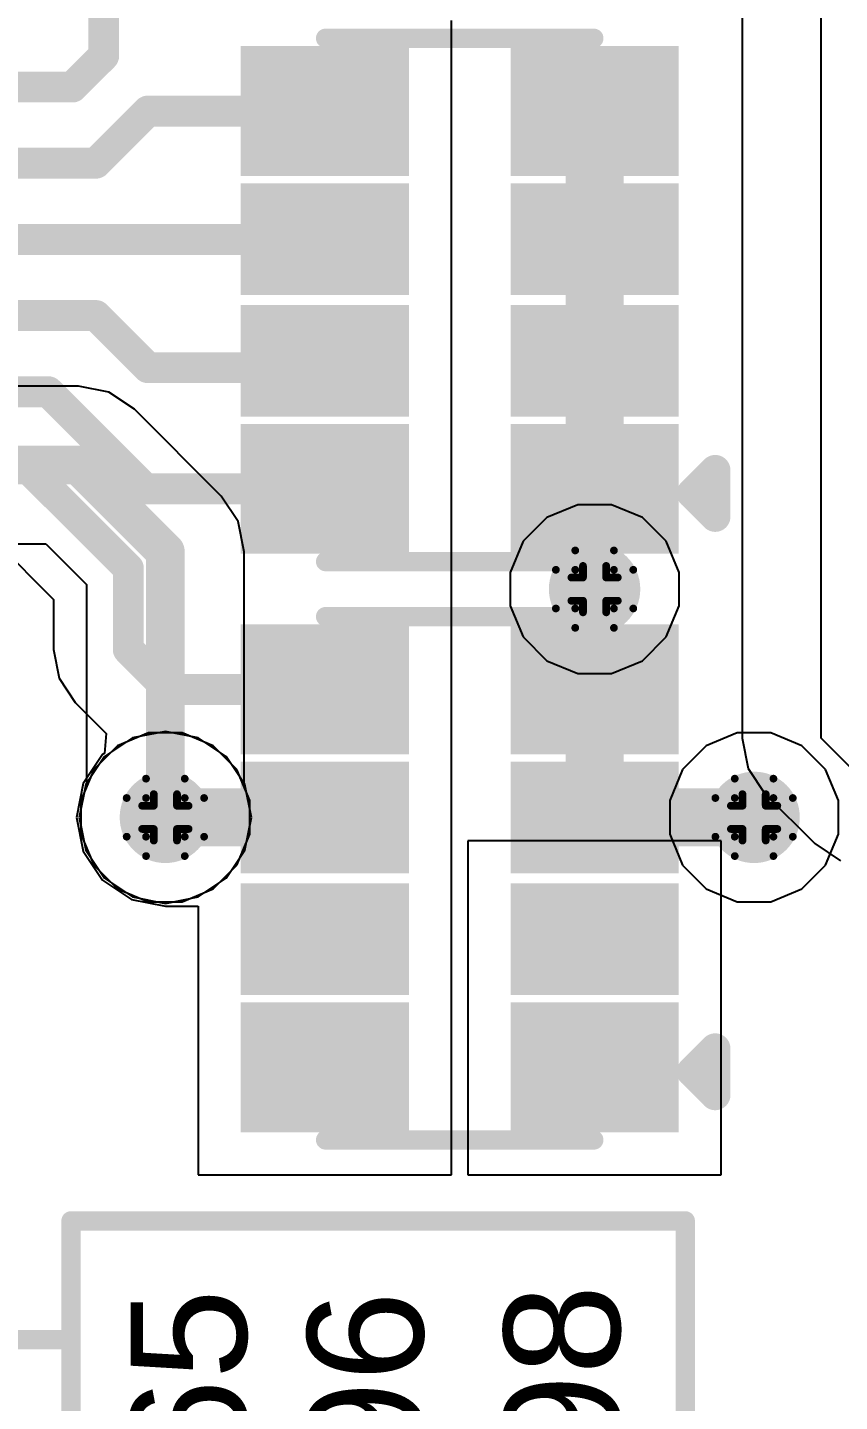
# Model space of a CAD drawing. Header units: inches. Extents: x 0 to 198, y 0 to 199.
# Drawn here: x 3.9487 to 4.1585, y 2.8714 to 3.2265 of the extents above; entities that cross this region are included whole.
import ezdxf

# ---------------------------------------------------------------- set-up
doc = ezdxf.new("R2010")
doc.units = ezdxf.units.IN
doc.header["$MEASUREMENT"] = 0
for name, color, linetype in [('Bottom Layer', 5, 'Continuous'), ('Drill Drawing', 1, 'Continuous'), ('Layer 1', 16, 'Continuous'), ('Layer 2', 76, 'Continuous'), ('Top Layer', 1, 'Continuous'), ('Top Overlay', 2, 'Continuous'), ('Top Paste', 8, 'Continuous'), ('Top Solder', 216, 'Continuous'), ('Via Holes', 16, 'Continuous')]:
    doc.layers.add(name, color=color, linetype=linetype)
doc.styles.add('Arial', font='', dxfattribs={"height": 0.2})
doc.styles.get('Arial').set_extended_font_data('Arial')

# ---------------------------------------------------------------- blocks, each defined once
blk = doc.blocks.new('YC164_FR_0710KL_65')
at = {"layer": 'Top Layer'}
for points in [[(-0.01772, 0.01279), (0.01772, 0.01279), (0.01772, -0.0128), (-0.01772, -0.0128)], [(0.0874, -0.0128), (0.05197, -0.0128), (0.05197, 0.01279), (0.0874, 0.01279)], [(-0.01772, -0.02264), (0.01772, -0.02264), (0.01772, -0.0435), (-0.01772, -0.0435)], [(0.0874, -0.0435), (0.05197, -0.0435), (0.05197, -0.02264), (0.0874, -0.02264)], [(-0.01772, -0.05413), (0.01772, -0.05413), (0.01772, -0.075), (-0.01772, -0.075)], [(0.0874, -0.075), (0.05197, -0.075), (0.05197, -0.05413), (0.0874, -0.05413)], [(-0.01772, -0.08484), (0.01772, -0.08484), (0.01772, -0.11043), (-0.01772, -0.11043)], [(0.0874, -0.11043), (0.05197, -0.11043), (0.05197, -0.08484), (0.0874, -0.08484)]]:
    blk.add_hatch(color=1, dxfattribs=at).paths.add_polyline_path(points)
at = {"layer": 'Top Paste'}
for points in [[(-0.01772, 0.01279), (0.01772, 0.01279), (0.01772, -0.0128), (-0.01772, -0.0128)], [(0.0874, -0.0128), (0.05197, -0.0128), (0.05197, 0.01279), (0.0874, 0.01279)], [(-0.01772, -0.02264), (0.01772, -0.02264), (0.01772, -0.0435), (-0.01772, -0.0435)], [(0.0874, -0.0435), (0.05197, -0.0435), (0.05197, -0.02264), (0.0874, -0.02264)], [(-0.01772, -0.05413), (0.01772, -0.05413), (0.01772, -0.075), (-0.01772, -0.075)], [(0.0874, -0.075), (0.05197, -0.075), (0.05197, -0.05413), (0.0874, -0.05413)], [(-0.01772, -0.08484), (0.01772, -0.08484), (0.01772, -0.11043), (-0.01772, -0.11043)], [(0.0874, -0.11043), (0.05197, -0.11043), (0.05197, -0.08484), (0.0874, -0.08484)]]:
    blk.add_hatch(color=8, dxfattribs=at).paths.add_polyline_path(points)
at = {"layer": 'Top Solder'}
for points in [[(-0.02172, 0.01679), (0.02172, 0.01679), (0.02172, -0.0168), (-0.02172, -0.0168)], [(0.0914, -0.0168), (0.04797, -0.0168), (0.04797, 0.01679), (0.0914, 0.01679)], [(-0.02172, -0.01864), (0.02172, -0.01864), (0.02172, -0.0475), (-0.02172, -0.0475)], [(0.0914, -0.0475), (0.04797, -0.0475), (0.04797, -0.01864), (0.0914, -0.01864)], [(-0.02172, -0.05013), (0.02172, -0.05013), (0.02172, -0.079), (-0.02172, -0.079)], [(0.0914, -0.079), (0.04797, -0.079), (0.04797, -0.05013), (0.0914, -0.05013)], [(-0.02172, -0.08084), (0.02172, -0.08084), (0.02172, -0.11443), (-0.02172, -0.11443)], [(0.0914, -0.11443), (0.04797, -0.11443), (0.04797, -0.08084), (0.0914, -0.08084)]]:
    blk.add_hatch(color=216, dxfattribs=at).paths.add_polyline_path(points)
at = {"layer": 'Top Overlay'}
for points in [[(0.06949, 0.0188, 0.005, 0.005, 0), (0.0002, 0.0188, 0.005, 0.005, 0)], [(-0.03116, 0.00718, 0.00787, 0.00787, 0), (-0.03116, -0.00482, 0.00787, 0.00787, 0)], [(-0.02516, 0.00118, 0.00787, 0.00787, 0), (-0.03116, 0.00718, 0.00787, 0.00787, 0)], [(-0.02516, 0.00118, 0.00787, 0.00787, 0), (-0.03116, -0.00482, 0.00787, 0.00787, 0)], [(0.06949, -0.11644, 0.005, 0.005, 0), (0.0002, -0.11644, 0.005, 0.005, 0)]]:
    blk.add_lwpolyline(points, format="xyseb", dxfattribs=at)
for points in [[(-0.00105, 0.0188, 0.0025, 0.0025, 1), (0.00145, 0.0188, 0.0025, 0.0025, 1)], [(0.06824, 0.0188, 0.0025, 0.0025, 1), (0.07074, 0.0188, 0.0025, 0.0025, 1)], [(-0.03313, 0.00718, 0.00394, 0.00394, 1), (-0.02919, 0.00718, 0.00394, 0.00394, 1)], [(-0.03313, 0.00718, 0.00394, 0.00394, 1), (-0.02919, 0.00718, 0.00394, 0.00394, 1)], [(-0.02713, 0.00118, 0.00394, 0.00394, 1), (-0.02319, 0.00118, 0.00394, 0.00394, 1)], [(-0.02713, 0.00118, 0.00394, 0.00394, 1), (-0.02319, 0.00118, 0.00394, 0.00394, 1)], [(-0.03313, -0.00482, 0.00394, 0.00394, 1), (-0.02919, -0.00482, 0.00394, 0.00394, 1)], [(-0.03313, -0.00482, 0.00394, 0.00394, 1), (-0.02919, -0.00482, 0.00394, 0.00394, 1)], [(-0.00105, -0.11644, 0.0025, 0.0025, 1), (0.00145, -0.11644, 0.0025, 0.0025, 1)], [(0.06824, -0.11644, 0.0025, 0.0025, 1), (0.07074, -0.11644, 0.0025, 0.0025, 1)]]:
    blk.add_lwpolyline(points, format="xyseb", close=True, dxfattribs=at)
blk = doc.blocks.new('YC164_FR_0710KL_66')
at = {"layer": 'Top Layer'}
for points in [[(-0.01772, 0.0128), (0.01772, 0.0128), (0.01772, -0.01279), (-0.01772, -0.01279)], [(0.0874, -0.01279), (0.05197, -0.01279), (0.05197, 0.0128), (0.0874, 0.0128)], [(-0.01772, -0.02264), (0.01772, -0.02264), (0.01772, -0.0435), (-0.01772, -0.0435)], [(0.0874, -0.0435), (0.05197, -0.0435), (0.05197, -0.02264), (0.0874, -0.02264)], [(-0.01772, -0.05413), (0.01772, -0.05413), (0.01772, -0.075), (-0.01772, -0.075)], [(0.0874, -0.075), (0.05197, -0.075), (0.05197, -0.05413), (0.0874, -0.05413)], [(-0.01772, -0.08484), (0.01772, -0.08484), (0.01772, -0.11043), (-0.01772, -0.11043)], [(0.0874, -0.11043), (0.05197, -0.11043), (0.05197, -0.08484), (0.0874, -0.08484)]]:
    blk.add_hatch(color=1, dxfattribs=at).paths.add_polyline_path(points)
at = {"layer": 'Top Paste'}
for points in [[(-0.01772, 0.0128), (0.01772, 0.0128), (0.01772, -0.01279), (-0.01772, -0.01279)], [(0.0874, -0.01279), (0.05197, -0.01279), (0.05197, 0.0128), (0.0874, 0.0128)], [(-0.01772, -0.02264), (0.01772, -0.02264), (0.01772, -0.0435), (-0.01772, -0.0435)], [(0.0874, -0.0435), (0.05197, -0.0435), (0.05197, -0.02264), (0.0874, -0.02264)], [(-0.01772, -0.05413), (0.01772, -0.05413), (0.01772, -0.075), (-0.01772, -0.075)], [(0.0874, -0.075), (0.05197, -0.075), (0.05197, -0.05413), (0.0874, -0.05413)], [(-0.01772, -0.08484), (0.01772, -0.08484), (0.01772, -0.11043), (-0.01772, -0.11043)], [(0.0874, -0.11043), (0.05197, -0.11043), (0.05197, -0.08484), (0.0874, -0.08484)]]:
    blk.add_hatch(color=8, dxfattribs=at).paths.add_polyline_path(points)
at = {"layer": 'Top Solder'}
for points in [[(-0.02172, 0.0168), (0.02172, 0.0168), (0.02172, -0.01679), (-0.02172, -0.01679)], [(0.0914, -0.01679), (0.04797, -0.01679), (0.04797, 0.0168), (0.0914, 0.0168)], [(-0.02172, -0.01864), (0.02172, -0.01864), (0.02172, -0.0475), (-0.02172, -0.0475)], [(0.0914, -0.0475), (0.04797, -0.0475), (0.04797, -0.01864), (0.0914, -0.01864)], [(-0.02172, -0.05013), (0.02172, -0.05013), (0.02172, -0.079), (-0.02172, -0.079)], [(0.0914, -0.079), (0.04797, -0.079), (0.04797, -0.05013), (0.0914, -0.05013)], [(-0.02172, -0.08084), (0.02172, -0.08084), (0.02172, -0.11443), (-0.02172, -0.11443)], [(0.0914, -0.11443), (0.04797, -0.11443), (0.04797, -0.08084), (0.0914, -0.08084)]]:
    blk.add_hatch(color=216, dxfattribs=at).paths.add_polyline_path(points)
at = {"layer": 'Top Overlay'}
for points in [[(0.06949, 0.0188, 0.005, 0.005, 0), (0.0002, 0.0188, 0.005, 0.005, 0)], [(-0.02516, 0.00118, 0.00787, 0.00787, 0), (-0.03116, 0.00718, 0.00787, 0.00787, 0)], [(-0.03116, 0.00718, 0.00787, 0.00787, 0), (-0.03116, -0.00482, 0.00787, 0.00787, 0)], [(-0.02516, 0.00118, 0.00787, 0.00787, 0), (-0.03116, -0.00482, 0.00787, 0.00787, 0)], [(0.06949, -0.11644, 0.005, 0.005, 0), (0.0002, -0.11644, 0.005, 0.005, 0)]]:
    blk.add_lwpolyline(points, format="xyseb", dxfattribs=at)
for points in [[(-0.00105, 0.0188, 0.0025, 0.0025, 1), (0.00145, 0.0188, 0.0025, 0.0025, 1)], [(0.06824, 0.0188, 0.0025, 0.0025, 1), (0.07074, 0.0188, 0.0025, 0.0025, 1)], [(-0.03313, 0.00718, 0.00394, 0.00394, 1), (-0.02919, 0.00718, 0.00394, 0.00394, 1)], [(-0.03313, 0.00718, 0.00394, 0.00394, 1), (-0.02919, 0.00718, 0.00394, 0.00394, 1)], [(-0.02713, 0.00118, 0.00394, 0.00394, 1), (-0.02319, 0.00118, 0.00394, 0.00394, 1)], [(-0.02713, 0.00118, 0.00394, 0.00394, 1), (-0.02319, 0.00118, 0.00394, 0.00394, 1)], [(-0.03313, -0.00482, 0.00394, 0.00394, 1), (-0.02919, -0.00482, 0.00394, 0.00394, 1)], [(-0.03313, -0.00482, 0.00394, 0.00394, 1), (-0.02919, -0.00482, 0.00394, 0.00394, 1)], [(-0.00105, -0.11644, 0.0025, 0.0025, 1), (0.00145, -0.11644, 0.0025, 0.0025, 1)], [(0.06824, -0.11644, 0.0025, 0.0025, 1), (0.07074, -0.11644, 0.0025, 0.0025, 1)]]:
    blk.add_lwpolyline(points, format="xyseb", close=True, dxfattribs=at)

msp = doc.modelspace()

# ---------------------------------------------------------------- hatches: boundary and pattern name
at = {"layer": 'Bottom Layer'}
h = msp.add_hatch(color=5, dxfattribs=at)
edge = h.paths.add_edge_path()
edge.add_arc((4.09526, 3.08135), 0.01181, 0, 360)
h = msp.add_hatch(color=5, dxfattribs=at)
edge = h.paths.add_edge_path()
edge.add_arc((3.98437, 3.02237), 0.01181, 0, 360)
h = msp.add_hatch(color=5, dxfattribs=at)
edge = h.paths.add_edge_path()
edge.add_arc((4.13647, 3.02237), 0.01181, 0, 360)
at = {"layer": 'Layer 1'}
h = msp.add_hatch(color=16, dxfattribs=at)
edge = h.paths.add_edge_path()
edge.add_arc((4.09526, 3.08135), 0.01181, 0, 360)
h = msp.add_hatch(color=16, dxfattribs=at)
edge = h.paths.add_edge_path()
edge.add_arc((3.98437, 3.02237), 0.01181, 0, 360)
h = msp.add_hatch(color=16, dxfattribs=at)
edge = h.paths.add_edge_path()
edge.add_arc((4.13647, 3.02237), 0.01181, 0, 360)
at = {"layer": 'Layer 2'}
h = msp.add_hatch(color=76, dxfattribs=at)
edge = h.paths.add_edge_path()
edge.add_arc((4.09526, 3.08135), 0.01181, 0, 360)
h = msp.add_hatch(color=76, dxfattribs=at)
edge = h.paths.add_edge_path()
edge.add_arc((3.98437, 3.02237), 0.01181, 0, 360)
h = msp.add_hatch(color=76, dxfattribs=at)
edge = h.paths.add_edge_path()
edge.add_arc((4.13647, 3.02237), 0.01181, 0, 360)
at = {"layer": 'Top Layer'}
h = msp.add_hatch(color=1, dxfattribs=at)
edge = h.paths.add_edge_path()
edge.add_arc((4.09526, 3.08135), 0.01181, 0, 360)
h = msp.add_hatch(color=1, dxfattribs=at)
edge = h.paths.add_edge_path()
edge.add_arc((3.98437, 3.02237), 0.01181, 0, 360)
h = msp.add_hatch(color=1, dxfattribs=at)
edge = h.paths.add_edge_path()
edge.add_arc((4.13647, 3.02237), 0.01181, 0, 360)
at = {"layer": 'Via Holes'}
h = msp.add_hatch(color=7, dxfattribs=at)
edge = h.paths.add_edge_path()
edge.add_arc((4.09526, 3.08135), 0.00591, 0, 360)
h = msp.add_hatch(color=7, dxfattribs=at)
edge = h.paths.add_edge_path()
edge.add_arc((3.98437, 3.02237), 0.00591, 0, 360)
h = msp.add_hatch(color=7, dxfattribs=at)
edge = h.paths.add_edge_path()
edge.add_arc((4.13647, 3.02237), 0.00591, 0, 360)

# ---------------------------------------------------------------- linework, layer by layer
at = {"layer": 'Bottom Layer'}
for p, q in [((4.15378, 3.04282), (4.15378, 3.5012)), ((4.13339, 3.2648), (4.13339, 3.04282)), ((3.96196, 3.1338), (3.62372, 3.1338)), ((3.96976, 3.13225), (3.96196, 3.1338)), ((3.97637, 3.12783), (3.96976, 3.13225)), ((3.99879, 3.10542), (3.97637, 3.12783)), ((4.00321, 3.0988), (3.99879, 3.10542)), ((4.00476, 3.091), (4.00321, 3.0988)), ((3.83391, 3.09302), (3.95351, 3.09302)), ((3.95351, 3.09302), (3.96397, 3.08255)), ((4.00476, 3.03111), (4.00476, 3.091)), ((3.96397, 3.08255), (3.96397, 3.03111)), ((4.13339, 3.04282), (4.13494, 3.03502)), ((4.1666, 3.03), (4.15378, 3.04282)), ((4.13494, 3.03502), (4.13936, 3.0284)), ((3.96382, 3.03088), (3.96213, 3.02237)), ((3.96397, 3.03111), (3.96382, 3.03088)), ((4.00491, 3.03088), (4.00476, 3.03111)), ((4.0066, 3.02237), (4.00491, 3.03088)), ((4.13936, 3.0284), (4.13936, 3.0284)), ((4.13936, 3.0284), (4.15218, 3.01558)), ((3.96213, 3.02237), (3.96382, 3.01386)), ((4.00491, 3.01386), (4.0066, 3.02237)), ((4.15218, 3.01558), (4.15218, 3.01558)), ((4.15218, 3.01558), (4.1588, 3.01116)), ((3.96382, 3.01386), (3.96864, 3.00664)), ((4.00009, 3.00664), (4.00491, 3.01386)), ((3.96864, 3.00664), (3.97586, 3.00182)), ((3.99288, 3.00182), (4.00009, 3.00664)), ((3.97586, 3.00182), (3.98437, 3.00013)), ((3.98437, 3.00013), (3.99288, 3.00182))]:
    msp.add_line(p, q, dxfattribs=at)
for points in [[(3.60394, 3.11341, 0.01, 0.01, 0), (3.96196, 3.11341, 0.01, 0.01, 0)], [(3.96196, 3.11341, 0.01, 0.01, 0), (3.98437, 3.091, 0.01, 0.01, 0)], [(3.98437, 3.02237, 0.01, 0.01, 0), (3.98437, 3.091, 0.01, 0.01, 0)]]:
    msp.add_lwpolyline(points, format="xyseb", dxfattribs=at)
for points in [[(3.95946, 3.11341, 0.005, 0.005, 1), (3.96446, 3.11341, 0.005, 0.005, 1)], [(3.95946, 3.11341, 0.005, 0.005, 1), (3.96446, 3.11341, 0.005, 0.005, 1)], [(3.98187, 3.091, 0.005, 0.005, 1), (3.98687, 3.091, 0.005, 0.005, 1)], [(3.98187, 3.091, 0.005, 0.005, 1), (3.98687, 3.091, 0.005, 0.005, 1)], [(3.98187, 3.02237, 0.005, 0.005, 1), (3.98687, 3.02237, 0.005, 0.005, 1)]]:
    msp.add_lwpolyline(points, format="xyseb", close=True, dxfattribs=at)
at = {"layer": 'Drill Drawing'}
for points in [[(4.09026, 3.08635, 0.002, 0.002, 0), (4.09026, 3.09135, 0.002, 0.002, 0)], [(4.09026, 3.09135, 0.002, 0.002, 0), (4.10026, 3.09135, 0.002, 0.002, 0)], [(4.10026, 3.08635, 0.002, 0.002, 0), (4.10026, 3.09135, 0.002, 0.002, 0)], [(4.08526, 3.07635, 0.002, 0.002, 0), (4.08526, 3.08635, 0.002, 0.002, 0)], [(4.08526, 3.08635, 0.002, 0.002, 0), (4.09026, 3.08635, 0.002, 0.002, 0)], [(4.09226, 3.08435, 0.002, 0.002, 0), (4.09226, 3.08735, 0.002, 0.002, 0)], [(4.09226, 3.08735, 0.002, 0.002, 0), (4.09826, 3.08735, 0.002, 0.002, 0)], [(4.09826, 3.08435, 0.002, 0.002, 0), (4.09826, 3.08735, 0.002, 0.002, 0)], [(4.10026, 3.08635, 0.002, 0.002, 0), (4.10526, 3.08635, 0.002, 0.002, 0)], [(4.10526, 3.07635, 0.002, 0.002, 0), (4.10526, 3.08635, 0.002, 0.002, 0)], [(4.08926, 3.07835, 0.002, 0.002, 0), (4.08926, 3.08435, 0.002, 0.002, 0)], [(4.08926, 3.08435, 0.002, 0.002, 0), (4.09226, 3.08435, 0.002, 0.002, 0)], [(4.09826, 3.08435, 0.002, 0.002, 0), (4.10126, 3.08435, 0.002, 0.002, 0)], [(4.10126, 3.07835, 0.002, 0.002, 0), (4.10126, 3.08435, 0.002, 0.002, 0)], [(4.08926, 3.07835, 0.002, 0.002, 0), (4.09226, 3.07835, 0.002, 0.002, 0)], [(4.09226, 3.07535, 0.002, 0.002, 0), (4.09226, 3.07835, 0.002, 0.002, 0)], [(4.09826, 3.07835, 0.002, 0.002, 0), (4.10126, 3.07835, 0.002, 0.002, 0)], [(4.09826, 3.07535, 0.002, 0.002, 0), (4.09826, 3.07835, 0.002, 0.002, 0)], [(4.08526, 3.07635, 0.002, 0.002, 0), (4.09026, 3.07635, 0.002, 0.002, 0)], [(4.09026, 3.07135, 0.002, 0.002, 0), (4.09026, 3.07635, 0.002, 0.002, 0)], [(4.09226, 3.07535, 0.002, 0.002, 0), (4.09826, 3.07535, 0.002, 0.002, 0)], [(4.10026, 3.07635, 0.002, 0.002, 0), (4.10526, 3.07635, 0.002, 0.002, 0)], [(4.10026, 3.07135, 0.002, 0.002, 0), (4.10026, 3.07635, 0.002, 0.002, 0)], [(4.09026, 3.07135, 0.002, 0.002, 0), (4.10026, 3.07135, 0.002, 0.002, 0)], [(3.97937, 3.02737, 0.002, 0.002, 0), (3.97937, 3.03237, 0.002, 0.002, 0)], [(3.97937, 3.03237, 0.002, 0.002, 0), (3.98937, 3.03237, 0.002, 0.002, 0)], [(3.98937, 3.02737, 0.002, 0.002, 0), (3.98937, 3.03237, 0.002, 0.002, 0)], [(4.13147, 3.02737, 0.002, 0.002, 0), (4.13147, 3.03237, 0.002, 0.002, 0)], [(4.13147, 3.03237, 0.002, 0.002, 0), (4.14147, 3.03237, 0.002, 0.002, 0)], [(4.14147, 3.02737, 0.002, 0.002, 0), (4.14147, 3.03237, 0.002, 0.002, 0)], [(3.98137, 3.02537, 0.002, 0.002, 0), (3.98137, 3.02837, 0.002, 0.002, 0)], [(3.98137, 3.02837, 0.002, 0.002, 0), (3.98737, 3.02837, 0.002, 0.002, 0)], [(3.98737, 3.02537, 0.002, 0.002, 0), (3.98737, 3.02837, 0.002, 0.002, 0)], [(4.13347, 3.02537, 0.002, 0.002, 0), (4.13347, 3.02837, 0.002, 0.002, 0)], [(4.13347, 3.02837, 0.002, 0.002, 0), (4.13947, 3.02837, 0.002, 0.002, 0)], [(4.13947, 3.02537, 0.002, 0.002, 0), (4.13947, 3.02837, 0.002, 0.002, 0)], [(3.97437, 3.01737, 0.002, 0.002, 0), (3.97437, 3.02737, 0.002, 0.002, 0)], [(3.97437, 3.02737, 0.002, 0.002, 0), (3.97937, 3.02737, 0.002, 0.002, 0)], [(3.97837, 3.01937, 0.002, 0.002, 0), (3.97837, 3.02537, 0.002, 0.002, 0)], [(3.97837, 3.02537, 0.002, 0.002, 0), (3.98137, 3.02537, 0.002, 0.002, 0)], [(3.98737, 3.02537, 0.002, 0.002, 0), (3.99037, 3.02537, 0.002, 0.002, 0)], [(3.98937, 3.02737, 0.002, 0.002, 0), (3.99437, 3.02737, 0.002, 0.002, 0)], [(3.99037, 3.01937, 0.002, 0.002, 0), (3.99037, 3.02537, 0.002, 0.002, 0)], [(3.99437, 3.01737, 0.002, 0.002, 0), (3.99437, 3.02737, 0.002, 0.002, 0)], [(4.12647, 3.01737, 0.002, 0.002, 0), (4.12647, 3.02737, 0.002, 0.002, 0)], [(4.12647, 3.02737, 0.002, 0.002, 0), (4.13147, 3.02737, 0.002, 0.002, 0)], [(4.13047, 3.01937, 0.002, 0.002, 0), (4.13047, 3.02537, 0.002, 0.002, 0)], [(4.13047, 3.02537, 0.002, 0.002, 0), (4.13347, 3.02537, 0.002, 0.002, 0)], [(4.13947, 3.02537, 0.002, 0.002, 0), (4.14247, 3.02537, 0.002, 0.002, 0)], [(4.14147, 3.02737, 0.002, 0.002, 0), (4.14647, 3.02737, 0.002, 0.002, 0)], [(4.14247, 3.01937, 0.002, 0.002, 0), (4.14247, 3.02537, 0.002, 0.002, 0)], [(4.14647, 3.01737, 0.002, 0.002, 0), (4.14647, 3.02737, 0.002, 0.002, 0)], [(3.97837, 3.01937, 0.002, 0.002, 0), (3.98137, 3.01937, 0.002, 0.002, 0)], [(3.98137, 3.01637, 0.002, 0.002, 0), (3.98137, 3.01937, 0.002, 0.002, 0)], [(3.98737, 3.01937, 0.002, 0.002, 0), (3.99037, 3.01937, 0.002, 0.002, 0)], [(3.98737, 3.01637, 0.002, 0.002, 0), (3.98737, 3.01937, 0.002, 0.002, 0)], [(4.13047, 3.01937, 0.002, 0.002, 0), (4.13347, 3.01937, 0.002, 0.002, 0)], [(4.13347, 3.01637, 0.002, 0.002, 0), (4.13347, 3.01937, 0.002, 0.002, 0)], [(4.13947, 3.01937, 0.002, 0.002, 0), (4.14247, 3.01937, 0.002, 0.002, 0)], [(4.13947, 3.01637, 0.002, 0.002, 0), (4.13947, 3.01937, 0.002, 0.002, 0)], [(3.97437, 3.01737, 0.002, 0.002, 0), (3.97937, 3.01737, 0.002, 0.002, 0)], [(3.97937, 3.01237, 0.002, 0.002, 0), (3.97937, 3.01737, 0.002, 0.002, 0)], [(3.98137, 3.01637, 0.002, 0.002, 0), (3.98737, 3.01637, 0.002, 0.002, 0)], [(3.98937, 3.01737, 0.002, 0.002, 0), (3.99437, 3.01737, 0.002, 0.002, 0)], [(3.98937, 3.01237, 0.002, 0.002, 0), (3.98937, 3.01737, 0.002, 0.002, 0)], [(4.12647, 3.01737, 0.002, 0.002, 0), (4.13147, 3.01737, 0.002, 0.002, 0)], [(4.13147, 3.01237, 0.002, 0.002, 0), (4.13147, 3.01737, 0.002, 0.002, 0)], [(4.13347, 3.01637, 0.002, 0.002, 0), (4.13947, 3.01637, 0.002, 0.002, 0)], [(4.14147, 3.01737, 0.002, 0.002, 0), (4.14647, 3.01737, 0.002, 0.002, 0)], [(4.14147, 3.01237, 0.002, 0.002, 0), (4.14147, 3.01737, 0.002, 0.002, 0)], [(3.97937, 3.01237, 0.002, 0.002, 0), (3.98937, 3.01237, 0.002, 0.002, 0)], [(4.13147, 3.01237, 0.002, 0.002, 0), (4.14147, 3.01237, 0.002, 0.002, 0)]]:
    msp.add_lwpolyline(points, format="xyseb", dxfattribs=at)
for points in [[(4.08976, 3.09135, 0.001, 0.001, 1), (4.09076, 3.09135, 0.001, 0.001, 1)], [(4.08976, 3.09135, 0.001, 0.001, 1), (4.09076, 3.09135, 0.001, 0.001, 1)], [(4.09976, 3.09135, 0.001, 0.001, 1), (4.10076, 3.09135, 0.001, 0.001, 1)], [(4.09976, 3.09135, 0.001, 0.001, 1), (4.10076, 3.09135, 0.001, 0.001, 1)], [(4.08476, 3.08635, 0.001, 0.001, 1), (4.08576, 3.08635, 0.001, 0.001, 1)], [(4.08476, 3.08635, 0.001, 0.001, 1), (4.08576, 3.08635, 0.001, 0.001, 1)], [(4.08976, 3.08635, 0.001, 0.001, 1), (4.09076, 3.08635, 0.001, 0.001, 1)], [(4.08976, 3.08635, 0.001, 0.001, 1), (4.09076, 3.08635, 0.001, 0.001, 1)], [(4.09176, 3.08735, 0.001, 0.001, 1), (4.09276, 3.08735, 0.001, 0.001, 1)], [(4.09176, 3.08735, 0.001, 0.001, 1), (4.09276, 3.08735, 0.001, 0.001, 1)], [(4.09776, 3.08735, 0.001, 0.001, 1), (4.09876, 3.08735, 0.001, 0.001, 1)], [(4.09776, 3.08735, 0.001, 0.001, 1), (4.09876, 3.08735, 0.001, 0.001, 1)], [(4.09976, 3.08635, 0.001, 0.001, 1), (4.10076, 3.08635, 0.001, 0.001, 1)], [(4.09976, 3.08635, 0.001, 0.001, 1), (4.10076, 3.08635, 0.001, 0.001, 1)], [(4.10476, 3.08635, 0.001, 0.001, 1), (4.10576, 3.08635, 0.001, 0.001, 1)], [(4.10476, 3.08635, 0.001, 0.001, 1), (4.10576, 3.08635, 0.001, 0.001, 1)], [(4.08876, 3.08435, 0.001, 0.001, 1), (4.08976, 3.08435, 0.001, 0.001, 1)], [(4.08876, 3.08435, 0.001, 0.001, 1), (4.08976, 3.08435, 0.001, 0.001, 1)], [(4.09176, 3.08435, 0.001, 0.001, 1), (4.09276, 3.08435, 0.001, 0.001, 1)], [(4.09176, 3.08435, 0.001, 0.001, 1), (4.09276, 3.08435, 0.001, 0.001, 1)], [(4.09776, 3.08435, 0.001, 0.001, 1), (4.09876, 3.08435, 0.001, 0.001, 1)], [(4.09776, 3.08435, 0.001, 0.001, 1), (4.09876, 3.08435, 0.001, 0.001, 1)], [(4.10076, 3.08435, 0.001, 0.001, 1), (4.10176, 3.08435, 0.001, 0.001, 1)], [(4.10076, 3.08435, 0.001, 0.001, 1), (4.10176, 3.08435, 0.001, 0.001, 1)], [(4.08876, 3.07835, 0.001, 0.001, 1), (4.08976, 3.07835, 0.001, 0.001, 1)], [(4.08876, 3.07835, 0.001, 0.001, 1), (4.08976, 3.07835, 0.001, 0.001, 1)], [(4.09176, 3.07835, 0.001, 0.001, 1), (4.09276, 3.07835, 0.001, 0.001, 1)], [(4.09176, 3.07835, 0.001, 0.001, 1), (4.09276, 3.07835, 0.001, 0.001, 1)], [(4.09776, 3.07835, 0.001, 0.001, 1), (4.09876, 3.07835, 0.001, 0.001, 1)], [(4.09776, 3.07835, 0.001, 0.001, 1), (4.09876, 3.07835, 0.001, 0.001, 1)], [(4.10076, 3.07835, 0.001, 0.001, 1), (4.10176, 3.07835, 0.001, 0.001, 1)], [(4.10076, 3.07835, 0.001, 0.001, 1), (4.10176, 3.07835, 0.001, 0.001, 1)], [(4.08476, 3.07635, 0.001, 0.001, 1), (4.08576, 3.07635, 0.001, 0.001, 1)], [(4.08476, 3.07635, 0.001, 0.001, 1), (4.08576, 3.07635, 0.001, 0.001, 1)], [(4.08976, 3.07635, 0.001, 0.001, 1), (4.09076, 3.07635, 0.001, 0.001, 1)], [(4.08976, 3.07635, 0.001, 0.001, 1), (4.09076, 3.07635, 0.001, 0.001, 1)], [(4.09176, 3.07535, 0.001, 0.001, 1), (4.09276, 3.07535, 0.001, 0.001, 1)], [(4.09176, 3.07535, 0.001, 0.001, 1), (4.09276, 3.07535, 0.001, 0.001, 1)], [(4.09776, 3.07535, 0.001, 0.001, 1), (4.09876, 3.07535, 0.001, 0.001, 1)], [(4.09776, 3.07535, 0.001, 0.001, 1), (4.09876, 3.07535, 0.001, 0.001, 1)], [(4.09976, 3.07635, 0.001, 0.001, 1), (4.10076, 3.07635, 0.001, 0.001, 1)], [(4.09976, 3.07635, 0.001, 0.001, 1), (4.10076, 3.07635, 0.001, 0.001, 1)], [(4.10476, 3.07635, 0.001, 0.001, 1), (4.10576, 3.07635, 0.001, 0.001, 1)], [(4.10476, 3.07635, 0.001, 0.001, 1), (4.10576, 3.07635, 0.001, 0.001, 1)], [(4.08976, 3.07135, 0.001, 0.001, 1), (4.09076, 3.07135, 0.001, 0.001, 1)], [(4.08976, 3.07135, 0.001, 0.001, 1), (4.09076, 3.07135, 0.001, 0.001, 1)], [(4.09976, 3.07135, 0.001, 0.001, 1), (4.10076, 3.07135, 0.001, 0.001, 1)], [(4.09976, 3.07135, 0.001, 0.001, 1), (4.10076, 3.07135, 0.001, 0.001, 1)], [(3.97887, 3.03237, 0.001, 0.001, 1), (3.97987, 3.03237, 0.001, 0.001, 1)], [(3.97887, 3.03237, 0.001, 0.001, 1), (3.97987, 3.03237, 0.001, 0.001, 1)], [(3.98887, 3.03237, 0.001, 0.001, 1), (3.98987, 3.03237, 0.001, 0.001, 1)], [(3.98887, 3.03237, 0.001, 0.001, 1), (3.98987, 3.03237, 0.001, 0.001, 1)], [(4.13097, 3.03237, 0.001, 0.001, 1), (4.13197, 3.03237, 0.001, 0.001, 1)], [(4.13097, 3.03237, 0.001, 0.001, 1), (4.13197, 3.03237, 0.001, 0.001, 1)], [(4.14097, 3.03237, 0.001, 0.001, 1), (4.14197, 3.03237, 0.001, 0.001, 1)], [(4.14097, 3.03237, 0.001, 0.001, 1), (4.14197, 3.03237, 0.001, 0.001, 1)], [(3.98087, 3.02837, 0.001, 0.001, 1), (3.98187, 3.02837, 0.001, 0.001, 1)], [(3.98087, 3.02837, 0.001, 0.001, 1), (3.98187, 3.02837, 0.001, 0.001, 1)], [(3.98687, 3.02837, 0.001, 0.001, 1), (3.98787, 3.02837, 0.001, 0.001, 1)], [(3.98687, 3.02837, 0.001, 0.001, 1), (3.98787, 3.02837, 0.001, 0.001, 1)], [(4.13297, 3.02837, 0.001, 0.001, 1), (4.13397, 3.02837, 0.001, 0.001, 1)], [(4.13297, 3.02837, 0.001, 0.001, 1), (4.13397, 3.02837, 0.001, 0.001, 1)], [(4.13897, 3.02837, 0.001, 0.001, 1), (4.13997, 3.02837, 0.001, 0.001, 1)], [(4.13897, 3.02837, 0.001, 0.001, 1), (4.13997, 3.02837, 0.001, 0.001, 1)], [(3.97387, 3.02737, 0.001, 0.001, 1), (3.97487, 3.02737, 0.001, 0.001, 1)], [(3.97387, 3.02737, 0.001, 0.001, 1), (3.97487, 3.02737, 0.001, 0.001, 1)], [(3.97787, 3.02537, 0.001, 0.001, 1), (3.97887, 3.02537, 0.001, 0.001, 1)], [(3.97787, 3.02537, 0.001, 0.001, 1), (3.97887, 3.02537, 0.001, 0.001, 1)], [(3.97887, 3.02737, 0.001, 0.001, 1), (3.97987, 3.02737, 0.001, 0.001, 1)], [(3.97887, 3.02737, 0.001, 0.001, 1), (3.97987, 3.02737, 0.001, 0.001, 1)], [(3.98087, 3.02537, 0.001, 0.001, 1), (3.98187, 3.02537, 0.001, 0.001, 1)], [(3.98087, 3.02537, 0.001, 0.001, 1), (3.98187, 3.02537, 0.001, 0.001, 1)], [(3.98687, 3.02537, 0.001, 0.001, 1), (3.98787, 3.02537, 0.001, 0.001, 1)], [(3.98687, 3.02537, 0.001, 0.001, 1), (3.98787, 3.02537, 0.001, 0.001, 1)], [(3.98887, 3.02737, 0.001, 0.001, 1), (3.98987, 3.02737, 0.001, 0.001, 1)], [(3.98887, 3.02737, 0.001, 0.001, 1), (3.98987, 3.02737, 0.001, 0.001, 1)], [(3.98987, 3.02537, 0.001, 0.001, 1), (3.99087, 3.02537, 0.001, 0.001, 1)], [(3.98987, 3.02537, 0.001, 0.001, 1), (3.99087, 3.02537, 0.001, 0.001, 1)], [(3.99387, 3.02737, 0.001, 0.001, 1), (3.99487, 3.02737, 0.001, 0.001, 1)], [(3.99387, 3.02737, 0.001, 0.001, 1), (3.99487, 3.02737, 0.001, 0.001, 1)], [(4.12597, 3.02737, 0.001, 0.001, 1), (4.12697, 3.02737, 0.001, 0.001, 1)], [(4.12597, 3.02737, 0.001, 0.001, 1), (4.12697, 3.02737, 0.001, 0.001, 1)], [(4.12997, 3.02537, 0.001, 0.001, 1), (4.13097, 3.02537, 0.001, 0.001, 1)], [(4.12997, 3.02537, 0.001, 0.001, 1), (4.13097, 3.02537, 0.001, 0.001, 1)], [(4.13097, 3.02737, 0.001, 0.001, 1), (4.13197, 3.02737, 0.001, 0.001, 1)], [(4.13097, 3.02737, 0.001, 0.001, 1), (4.13197, 3.02737, 0.001, 0.001, 1)], [(4.13297, 3.02537, 0.001, 0.001, 1), (4.13397, 3.02537, 0.001, 0.001, 1)], [(4.13297, 3.02537, 0.001, 0.001, 1), (4.13397, 3.02537, 0.001, 0.001, 1)], [(4.13897, 3.02537, 0.001, 0.001, 1), (4.13997, 3.02537, 0.001, 0.001, 1)], [(4.13897, 3.02537, 0.001, 0.001, 1), (4.13997, 3.02537, 0.001, 0.001, 1)], [(4.14097, 3.02737, 0.001, 0.001, 1), (4.14197, 3.02737, 0.001, 0.001, 1)], [(4.14097, 3.02737, 0.001, 0.001, 1), (4.14197, 3.02737, 0.001, 0.001, 1)], [(4.14197, 3.02537, 0.001, 0.001, 1), (4.14297, 3.02537, 0.001, 0.001, 1)], [(4.14197, 3.02537, 0.001, 0.001, 1), (4.14297, 3.02537, 0.001, 0.001, 1)], [(4.14597, 3.02737, 0.001, 0.001, 1), (4.14697, 3.02737, 0.001, 0.001, 1)], [(4.14597, 3.02737, 0.001, 0.001, 1), (4.14697, 3.02737, 0.001, 0.001, 1)], [(3.97787, 3.01937, 0.001, 0.001, 1), (3.97887, 3.01937, 0.001, 0.001, 1)], [(3.97787, 3.01937, 0.001, 0.001, 1), (3.97887, 3.01937, 0.001, 0.001, 1)], [(3.98087, 3.01937, 0.001, 0.001, 1), (3.98187, 3.01937, 0.001, 0.001, 1)], [(3.98087, 3.01937, 0.001, 0.001, 1), (3.98187, 3.01937, 0.001, 0.001, 1)], [(3.98687, 3.01937, 0.001, 0.001, 1), (3.98787, 3.01937, 0.001, 0.001, 1)], [(3.98687, 3.01937, 0.001, 0.001, 1), (3.98787, 3.01937, 0.001, 0.001, 1)], [(3.98987, 3.01937, 0.001, 0.001, 1), (3.99087, 3.01937, 0.001, 0.001, 1)], [(3.98987, 3.01937, 0.001, 0.001, 1), (3.99087, 3.01937, 0.001, 0.001, 1)], [(4.12997, 3.01937, 0.001, 0.001, 1), (4.13097, 3.01937, 0.001, 0.001, 1)], [(4.12997, 3.01937, 0.001, 0.001, 1), (4.13097, 3.01937, 0.001, 0.001, 1)], [(4.13297, 3.01937, 0.001, 0.001, 1), (4.13397, 3.01937, 0.001, 0.001, 1)], [(4.13297, 3.01937, 0.001, 0.001, 1), (4.13397, 3.01937, 0.001, 0.001, 1)], [(4.13897, 3.01937, 0.001, 0.001, 1), (4.13997, 3.01937, 0.001, 0.001, 1)], [(4.13897, 3.01937, 0.001, 0.001, 1), (4.13997, 3.01937, 0.001, 0.001, 1)], [(4.14197, 3.01937, 0.001, 0.001, 1), (4.14297, 3.01937, 0.001, 0.001, 1)], [(4.14197, 3.01937, 0.001, 0.001, 1), (4.14297, 3.01937, 0.001, 0.001, 1)], [(3.97387, 3.01737, 0.001, 0.001, 1), (3.97487, 3.01737, 0.001, 0.001, 1)], [(3.97387, 3.01737, 0.001, 0.001, 1), (3.97487, 3.01737, 0.001, 0.001, 1)], [(3.97887, 3.01737, 0.001, 0.001, 1), (3.97987, 3.01737, 0.001, 0.001, 1)], [(3.97887, 3.01737, 0.001, 0.001, 1), (3.97987, 3.01737, 0.001, 0.001, 1)], [(3.98087, 3.01637, 0.001, 0.001, 1), (3.98187, 3.01637, 0.001, 0.001, 1)], [(3.98087, 3.01637, 0.001, 0.001, 1), (3.98187, 3.01637, 0.001, 0.001, 1)], [(3.98687, 3.01637, 0.001, 0.001, 1), (3.98787, 3.01637, 0.001, 0.001, 1)], [(3.98687, 3.01637, 0.001, 0.001, 1), (3.98787, 3.01637, 0.001, 0.001, 1)], [(3.98887, 3.01737, 0.001, 0.001, 1), (3.98987, 3.01737, 0.001, 0.001, 1)], [(3.98887, 3.01737, 0.001, 0.001, 1), (3.98987, 3.01737, 0.001, 0.001, 1)], [(3.99387, 3.01737, 0.001, 0.001, 1), (3.99487, 3.01737, 0.001, 0.001, 1)], [(3.99387, 3.01737, 0.001, 0.001, 1), (3.99487, 3.01737, 0.001, 0.001, 1)], [(4.12597, 3.01737, 0.001, 0.001, 1), (4.12697, 3.01737, 0.001, 0.001, 1)], [(4.12597, 3.01737, 0.001, 0.001, 1), (4.12697, 3.01737, 0.001, 0.001, 1)], [(4.13097, 3.01737, 0.001, 0.001, 1), (4.13197, 3.01737, 0.001, 0.001, 1)], [(4.13097, 3.01737, 0.001, 0.001, 1), (4.13197, 3.01737, 0.001, 0.001, 1)], [(4.13297, 3.01637, 0.001, 0.001, 1), (4.13397, 3.01637, 0.001, 0.001, 1)], [(4.13297, 3.01637, 0.001, 0.001, 1), (4.13397, 3.01637, 0.001, 0.001, 1)], [(4.13897, 3.01637, 0.001, 0.001, 1), (4.13997, 3.01637, 0.001, 0.001, 1)], [(4.13897, 3.01637, 0.001, 0.001, 1), (4.13997, 3.01637, 0.001, 0.001, 1)], [(4.14097, 3.01737, 0.001, 0.001, 1), (4.14197, 3.01737, 0.001, 0.001, 1)], [(4.14097, 3.01737, 0.001, 0.001, 1), (4.14197, 3.01737, 0.001, 0.001, 1)], [(4.14597, 3.01737, 0.001, 0.001, 1), (4.14697, 3.01737, 0.001, 0.001, 1)], [(4.14597, 3.01737, 0.001, 0.001, 1), (4.14697, 3.01737, 0.001, 0.001, 1)], [(3.97887, 3.01237, 0.001, 0.001, 1), (3.97987, 3.01237, 0.001, 0.001, 1)], [(3.97887, 3.01237, 0.001, 0.001, 1), (3.97987, 3.01237, 0.001, 0.001, 1)], [(3.98887, 3.01237, 0.001, 0.001, 1), (3.98987, 3.01237, 0.001, 0.001, 1)], [(3.98887, 3.01237, 0.001, 0.001, 1), (3.98987, 3.01237, 0.001, 0.001, 1)], [(4.13097, 3.01237, 0.001, 0.001, 1), (4.13197, 3.01237, 0.001, 0.001, 1)], [(4.13097, 3.01237, 0.001, 0.001, 1), (4.13197, 3.01237, 0.001, 0.001, 1)], [(4.14097, 3.01237, 0.001, 0.001, 1), (4.14197, 3.01237, 0.001, 0.001, 1)], [(4.14097, 3.01237, 0.001, 0.001, 1), (4.14197, 3.01237, 0.001, 0.001, 1)]]:
    msp.add_lwpolyline(points, format="xyseb", close=True, dxfattribs=at)
at = {"layer": 'Layer 1'}
for p, q in [((3.98437, 3.0446), (3.97586, 3.04291)), ((3.99288, 3.04291), (3.98437, 3.0446)), ((3.97586, 3.04291), (3.96864, 3.03809)), ((4.00009, 3.03809), (3.99288, 3.04291)), ((3.96864, 3.03809), (3.96382, 3.03088)), ((4.00491, 3.03088), (4.00009, 3.03809)), ((3.96382, 3.03088), (3.96213, 3.02237)), ((4.0066, 3.02237), (4.00491, 3.03088)), ((3.96213, 3.02237), (3.96382, 3.01386)), ((4.00491, 3.01386), (4.0066, 3.02237)), ((3.96382, 3.01386), (3.96864, 3.00664)), ((4.00009, 3.00664), (4.00491, 3.01386)), ((3.96864, 3.00664), (3.97586, 3.00182)), ((3.99288, 3.00182), (4.00009, 3.00664)), ((3.97586, 3.00182), (3.98437, 3.00013)), ((3.98437, 3.00013), (3.99288, 3.00182))]:
    msp.add_line(p, q, dxfattribs=at)
at = {"layer": 'Layer 2'}
for p, q in [((4.09092, 3.10316), (4.0829, 3.09984)), ((4.0996, 3.10316), (4.09092, 3.10316)), ((4.10761, 3.09984), (4.0996, 3.10316)), ((4.0829, 3.09984), (4.07677, 3.09371)), ((4.11375, 3.09371), (4.10761, 3.09984)), ((4.07677, 3.09371), (4.07345, 3.08569)), ((4.11707, 3.08569), (4.11375, 3.09371)), ((4.07345, 3.08569), (4.07345, 3.07702)), ((4.11707, 3.07702), (4.11707, 3.08569)), ((4.07345, 3.07702), (4.07677, 3.069)), ((4.11375, 3.069), (4.11707, 3.07702)), ((4.07677, 3.069), (4.0829, 3.06286)), ((4.10761, 3.06286), (4.11375, 3.069)), ((4.0829, 3.06286), (4.09092, 3.05954)), ((4.0996, 3.05954), (4.10761, 3.06286)), ((4.09092, 3.05954), (4.0996, 3.05954)), ((3.98003, 3.04418), (3.97201, 3.04086)), ((3.9887, 3.04418), (3.98003, 3.04418)), ((3.99672, 3.04086), (3.9887, 3.04418)), ((4.13213, 3.04418), (4.12411, 3.04086)), ((4.14081, 3.04418), (4.13213, 3.04418)), ((4.14882, 3.04086), (4.14081, 3.04418)), ((3.97201, 3.04086), (3.96588, 3.03472)), ((4.00286, 3.03472), (3.99672, 3.04086)), ((4.12411, 3.04086), (4.11798, 3.03472)), ((4.15496, 3.03472), (4.14882, 3.04086)), ((3.96588, 3.03472), (3.96256, 3.0267)), ((4.00618, 3.0267), (4.00286, 3.03472)), ((4.11798, 3.03472), (4.11466, 3.0267)), ((4.15828, 3.0267), (4.15496, 3.03472)), ((3.96256, 3.0267), (3.96256, 3.01803)), ((4.00618, 3.01803), (4.00618, 3.0267)), ((4.11466, 3.0267), (4.11466, 3.01803)), ((4.15828, 3.01803), (4.15828, 3.0267)), ((3.96256, 3.01803), (3.96588, 3.01001)), ((4.00286, 3.01001), (4.00618, 3.01803)), ((4.11466, 3.01803), (4.11798, 3.01001)), ((4.15496, 3.01001), (4.15828, 3.01803)), ((3.96588, 3.01001), (3.97201, 3.00388)), ((3.99672, 3.00388), (4.00286, 3.01001)), ((4.11798, 3.01001), (4.12411, 3.00388)), ((4.14882, 3.00388), (4.15496, 3.01001)), ((3.97201, 3.00388), (3.98003, 3.00055)), ((3.9887, 3.00055), (3.99672, 3.00388)), ((4.12411, 3.00388), (4.13213, 3.00055)), ((4.14081, 3.00055), (4.14882, 3.00388)), ((3.98003, 3.00055), (3.9887, 3.00055)), ((4.13213, 3.00055), (4.14081, 3.00055))]:
    msp.add_line(p, q, dxfattribs=at)
at = {"layer": 'Top Layer'}
for p, q in [((4.05829, 3.17711), (4.05829, 3.22831)), ((4.05829, 3.1464), (4.05829, 3.17711)), ((4.05829, 3.11491), (4.05829, 3.1464)), ((4.05829, 3.07948), (4.05829, 3.11491)), ((3.94079, 3.09332), (3.95543, 3.07868)), ((4.05829, 3.02764), (4.05829, 3.07948)), ((3.95543, 3.07868), (3.95543, 3.06575)), ((3.95543, 3.06575), (3.9569, 3.05833)), ((3.9569, 3.05833), (3.9611, 3.05205)), ((3.9611, 3.05205), (3.96911, 3.04404)), ((3.96911, 3.04404), (3.96861, 3.0389)), ((3.96814, 3.03859), (3.96317, 3.03114)), ((3.96861, 3.0389), (3.96814, 3.03859)), ((3.96317, 3.03114), (3.96143, 3.02237)), ((4.05829, 2.99693), (4.05829, 3.02764)), ((3.96143, 3.02237), (3.96317, 3.01359)), ((4.12798, 3.0163), (4.06254, 3.0163)), ((4.06254, 3.0163), (4.06254, 2.96544)), ((4.12798, 2.96544), (4.12798, 3.0163)), ((3.96317, 3.01359), (3.96814, 3.00614)), ((3.96814, 3.00614), (3.97559, 3.00117)), ((3.97559, 3.00117), (3.98437, 2.99943)), ((3.98437, 2.99943), (3.99286, 2.99943)), ((3.99286, 2.99943), (3.99286, 2.96544)), ((4.05829, 2.96544), (4.05829, 2.99693)), ((3.99286, 2.96544), (3.99286, 2.93)), ((4.05829, 2.93), (4.05829, 2.96544)), ((4.06254, 2.96544), (4.06254, 2.93)), ((4.12798, 2.93), (4.12798, 2.96544)), ((3.99286, 2.93), (4.05829, 2.93)), ((4.06254, 2.93), (4.12798, 2.93))]:
    msp.add_line(p, q, dxfattribs=at)
for points in [[(3.96842, 3.21919, 0.008, 0.008, 0), (3.96842, 3.24972, 0.008, 0.008, 0)], [(3.96034, 3.21112, 0.008, 0.008, 0), (3.96842, 3.21919, 0.008, 0.008, 0)], [(3.88813, 3.21112, 0.008, 0.008, 0), (3.96034, 3.21112, 0.008, 0.008, 0)], [(4.09526, 3.17184, 0.015, 0.015, 0), (4.09526, 3.20491, 0.015, 0.015, 0)], [(3.96639, 3.19143, 0.008, 0.008, 0), (3.97987, 3.20491, 0.008, 0.008, 0)], [(3.97987, 3.20491, 0.008, 0.008, 0), (4.02557, 3.20491, 0.008, 0.008, 0)], [(3.88813, 3.19143, 0.008, 0.008, 0), (3.96639, 3.19143, 0.008, 0.008, 0)], [(4.09526, 3.14034, 0.015, 0.015, 0), (4.09526, 3.17184, 0.015, 0.015, 0)], [(3.88813, 3.17175, 0.008, 0.008, 0), (4.02548, 3.17175, 0.008, 0.008, 0)], [(4.02548, 3.17175, 0.008, 0.008, 0), (4.02557, 3.17184, 0.008, 0.008, 0)], [(3.88813, 3.15206, 0.008, 0.008, 0), (3.96639, 3.15206, 0.008, 0.008, 0)], [(3.96639, 3.15206, 0.008, 0.008, 0), (3.97987, 3.13859, 0.008, 0.008, 0)], [(4.09526, 3.10727, 0.015, 0.015, 0), (4.09526, 3.14034, 0.015, 0.015, 0)], [(3.97987, 3.13859, 0.008, 0.008, 0), (4.02557, 3.13859, 0.008, 0.008, 0)], [(3.88813, 3.13238, 0.008, 0.008, 0), (3.95408, 3.13238, 0.008, 0.008, 0)], [(3.95408, 3.13238, 0.008, 0.008, 0), (3.97919, 3.10727, 0.008, 0.008, 0)], [(3.88813, 3.11269, 0.008, 0.008, 0), (3.94881, 3.11269, 0.008, 0.008, 0)], [(3.94881, 3.11269, 0.008, 0.008, 0), (3.9748, 3.08671, 0.008, 0.008, 0)], [(4.09526, 3.08135, 0.015, 0.015, 0), (4.09526, 3.10727, 0.015, 0.015, 0)], [(3.97919, 3.10727, 0.008, 0.008, 0), (4.02557, 3.10727, 0.008, 0.008, 0)], [(3.9748, 3.06575, 0.008, 0.008, 0), (3.9748, 3.08671, 0.008, 0.008, 0)], [(4.09526, 3.05544, 0.015, 0.015, 0), (4.09526, 3.08135, 0.015, 0.015, 0)], [(3.9748, 3.06575, 0.008, 0.008, 0), (3.98511, 3.05544, 0.008, 0.008, 0)], [(4.09526, 3.02237, 0.015, 0.015, 0), (4.09526, 3.05544, 0.015, 0.015, 0)], [(3.98511, 3.05544, 0.008, 0.008, 0), (4.02557, 3.05544, 0.008, 0.008, 0)], [(3.98437, 3.02237, 0.015, 0.015, 0), (4.02557, 3.02237, 0.015, 0.015, 0)], [(4.09526, 3.02237, 0.015, 0.015, 0), (4.13647, 3.02237, 0.015, 0.015, 0)]]:
    msp.add_lwpolyline(points, format="xyseb", dxfattribs=at)
for points in [[(3.96642, 3.21919, 0.004, 0.004, 1), (3.97042, 3.21919, 0.004, 0.004, 1)], [(3.96642, 3.21919, 0.004, 0.004, 1), (3.97042, 3.21919, 0.004, 0.004, 1)], [(3.95834, 3.21112, 0.004, 0.004, 1), (3.96234, 3.21112, 0.004, 0.004, 1)], [(3.95834, 3.21112, 0.004, 0.004, 1), (3.96234, 3.21112, 0.004, 0.004, 1)], [(4.09151, 3.20491, 0.0075, 0.0075, 1), (4.09901, 3.20491, 0.0075, 0.0075, 1)], [(3.97787, 3.20491, 0.004, 0.004, 1), (3.98187, 3.20491, 0.004, 0.004, 1)], [(3.97787, 3.20491, 0.004, 0.004, 1), (3.98187, 3.20491, 0.004, 0.004, 1)], [(4.02357, 3.20491, 0.004, 0.004, 1), (4.02757, 3.20491, 0.004, 0.004, 1)], [(3.96439, 3.19143, 0.004, 0.004, 1), (3.96839, 3.19143, 0.004, 0.004, 1)], [(3.96439, 3.19143, 0.004, 0.004, 1), (3.96839, 3.19143, 0.004, 0.004, 1)], [(4.09151, 3.17184, 0.0075, 0.0075, 1), (4.09901, 3.17184, 0.0075, 0.0075, 1)], [(4.09151, 3.17184, 0.0075, 0.0075, 1), (4.09901, 3.17184, 0.0075, 0.0075, 1)], [(4.02348, 3.17175, 0.004, 0.004, 1), (4.02748, 3.17175, 0.004, 0.004, 1)], [(4.02348, 3.17175, 0.004, 0.004, 1), (4.02748, 3.17175, 0.004, 0.004, 1)], [(4.02357, 3.17184, 0.004, 0.004, 1), (4.02757, 3.17184, 0.004, 0.004, 1)], [(3.96439, 3.15206, 0.004, 0.004, 1), (3.96839, 3.15206, 0.004, 0.004, 1)], [(3.96439, 3.15206, 0.004, 0.004, 1), (3.96839, 3.15206, 0.004, 0.004, 1)], [(4.09151, 3.14034, 0.0075, 0.0075, 1), (4.09901, 3.14034, 0.0075, 0.0075, 1)], [(4.09151, 3.14034, 0.0075, 0.0075, 1), (4.09901, 3.14034, 0.0075, 0.0075, 1)], [(3.97787, 3.13859, 0.004, 0.004, 1), (3.98187, 3.13859, 0.004, 0.004, 1)], [(3.97787, 3.13859, 0.004, 0.004, 1), (3.98187, 3.13859, 0.004, 0.004, 1)], [(4.02357, 3.13859, 0.004, 0.004, 1), (4.02757, 3.13859, 0.004, 0.004, 1)], [(3.95208, 3.13238, 0.004, 0.004, 1), (3.95608, 3.13238, 0.004, 0.004, 1)], [(3.95208, 3.13238, 0.004, 0.004, 1), (3.95608, 3.13238, 0.004, 0.004, 1)], [(3.94681, 3.11269, 0.004, 0.004, 1), (3.95081, 3.11269, 0.004, 0.004, 1)], [(3.94681, 3.11269, 0.004, 0.004, 1), (3.95081, 3.11269, 0.004, 0.004, 1)], [(4.09151, 3.10727, 0.0075, 0.0075, 1), (4.09901, 3.10727, 0.0075, 0.0075, 1)], [(4.09151, 3.10727, 0.0075, 0.0075, 1), (4.09901, 3.10727, 0.0075, 0.0075, 1)], [(3.97719, 3.10727, 0.004, 0.004, 1), (3.98119, 3.10727, 0.004, 0.004, 1)], [(3.97719, 3.10727, 0.004, 0.004, 1), (3.98119, 3.10727, 0.004, 0.004, 1)], [(4.02357, 3.10727, 0.004, 0.004, 1), (4.02757, 3.10727, 0.004, 0.004, 1)], [(3.9728, 3.08671, 0.004, 0.004, 1), (3.9768, 3.08671, 0.004, 0.004, 1)], [(3.9728, 3.08671, 0.004, 0.004, 1), (3.9768, 3.08671, 0.004, 0.004, 1)], [(4.09151, 3.08135, 0.0075, 0.0075, 1), (4.09901, 3.08135, 0.0075, 0.0075, 1)], [(4.09151, 3.08135, 0.0075, 0.0075, 1), (4.09901, 3.08135, 0.0075, 0.0075, 1)], [(3.9728, 3.06575, 0.004, 0.004, 1), (3.9768, 3.06575, 0.004, 0.004, 1)], [(3.9728, 3.06575, 0.004, 0.004, 1), (3.9768, 3.06575, 0.004, 0.004, 1)], [(4.09151, 3.05544, 0.0075, 0.0075, 1), (4.09901, 3.05544, 0.0075, 0.0075, 1)], [(4.09151, 3.05544, 0.0075, 0.0075, 1), (4.09901, 3.05544, 0.0075, 0.0075, 1)], [(3.98311, 3.05544, 0.004, 0.004, 1), (3.98711, 3.05544, 0.004, 0.004, 1)], [(3.98311, 3.05544, 0.004, 0.004, 1), (3.98711, 3.05544, 0.004, 0.004, 1)], [(4.02357, 3.05544, 0.004, 0.004, 1), (4.02757, 3.05544, 0.004, 0.004, 1)], [(3.98062, 3.02237, 0.0075, 0.0075, 1), (3.98812, 3.02237, 0.0075, 0.0075, 1)], [(4.02182, 3.02237, 0.0075, 0.0075, 1), (4.02932, 3.02237, 0.0075, 0.0075, 1)], [(4.09151, 3.02237, 0.0075, 0.0075, 1), (4.09901, 3.02237, 0.0075, 0.0075, 1)], [(4.09151, 3.02237, 0.0075, 0.0075, 1), (4.09901, 3.02237, 0.0075, 0.0075, 1)], [(4.13272, 3.02237, 0.0075, 0.0075, 1), (4.14022, 3.02237, 0.0075, 0.0075, 1)]]:
    msp.add_lwpolyline(points, format="xyseb", close=True, dxfattribs=at)
at = {"layer": 'Top Overlay'}
for points in [[(3.96, 2.91809, 0.005, 0.005, 0), (4.11868, 2.91809, 0.005, 0.005, 0)], [(3.96, 2.80778, 0.005, 0.005, 0), (3.96, 2.91809, 0.005, 0.005, 0)], [(4.11868, 2.80778, 0.005, 0.005, 0), (4.11868, 2.91809, 0.005, 0.005, 0)], [(3.93, 2.88741, 0.005, 0.005, 0), (3.96, 2.88741, 0.005, 0.005, 0)]]:
    msp.add_lwpolyline(points, format="xyseb", dxfattribs=at)
for points in [[(3.95875, 2.91809, 0.0025, 0.0025, 1), (3.96125, 2.91809, 0.0025, 0.0025, 1)], [(3.95875, 2.91809, 0.0025, 0.0025, 1), (3.96125, 2.91809, 0.0025, 0.0025, 1)], [(4.11743, 2.91809, 0.0025, 0.0025, 1), (4.11993, 2.91809, 0.0025, 0.0025, 1)], [(4.11743, 2.91809, 0.0025, 0.0025, 1), (4.11993, 2.91809, 0.0025, 0.0025, 1)], [(3.95875, 2.88741, 0.0025, 0.0025, 1), (3.96125, 2.88741, 0.0025, 0.0025, 1)]]:
    msp.add_lwpolyline(points, format="xyseb", close=True, dxfattribs=at)

# ---------------------------------------------------------------- block references
at = {"rotation": 180}
for name, p in [('YC164_FR_0710KL_65', (4.09526, 3.10727)), ('YC164_FR_0710KL_66', (4.09526, 2.9578))]:
    msp.add_blockref(name, p, dxfattribs=at)

# ---------------------------------------------------------------- texts
at = {"layer": 'Top Overlay', "style": 'Arial'}
for s, p in [('C65', (4.00537, 2.82361)), ('R96', (4.05102, 2.82304)), ('R98', (4.10181, 2.82475))]:
    msp.add_text(s, height=0.03, rotation=90, dxfattribs=at).set_placement(p)

doc.saveas('drawing.dxf')
